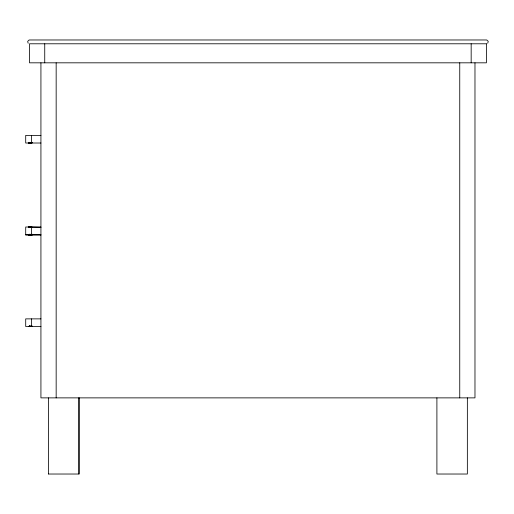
<?xml version="1.0" encoding="UTF-8"?>
<svg xmlns="http://www.w3.org/2000/svg" width="514" height="514" viewBox="0 0 514 514"><rect width="100%" height="100%" fill="white"/><g stroke="black" fill="none" stroke-linecap="round" stroke-linejoin="round"><path stroke-width="0.77" d="M487.741 43.227L488.236 41.39L486.886 40.041M30.962 143.014L31.245 142.693L30.949 143.014M30.962 234.635L31.245 234.307L30.949 234.635M30.962 235.11L31.245 234.782L30.949 235.11M30.962 326.486L31.245 326.159L30.949 326.486M30.024 142.802L29.651 143.014L30.21 142.693M30.21 234.307L29.651 234.635M30.21 234.782L29.651 235.11M30.21 326.159L29.651 326.486M29.015 40.041L27.666 41.39L28.161 43.227M29.349 142.693L28.566 143.014L32.343 142.693M29.349 234.307L28.566 234.635L32.343 234.307M29.349 234.782L28.566 235.11L32.343 234.782M29.349 326.159L28.566 326.486L32.343 326.159M29.51 39.976L486.398 39.976M40.927 135.4L25.7 135.4L25.7 143.014L40.927 143.014M40.927 227.015L25.7 227.015L25.7 235.11L40.927 235.11M29.349 227.342L28.566 227.015L40.927 227.342M25.7 234.635L40.927 234.635M40.927 318.873L25.7 318.873L25.7 326.486L40.927 326.486M48.547 474.024L79.002 474.024L79.002 397.875M29.651 227.015L30.21 227.342M30.949 227.015L31.238 227.342L30.962 227.015M474.975 62.824L474.975 397.875L40.927 397.875L40.927 62.824M471.165 43.786L471.165 62.824M467.361 397.875L467.354 474.024L436.9 474.024L436.9 397.875M459.747 62.824L459.747 397.875M78.976 397.875L78.976 474.024M56.161 62.824L56.161 397.875M48.547 397.875L48.567 474.024M44.737 43.786L44.737 62.824M31.412 135.4L31.412 143.014M31.412 227.015L31.412 234.635M31.412 318.873L31.412 326.486M32.054 142.693L31.984 143.014L32.035 142.693M32.054 234.307L31.984 234.635L32.035 234.307M32.054 234.782L31.984 235.11L32.035 234.782M32.054 326.159L31.984 326.486L32.035 326.159M31.643 142.693L31.47 143.014L31.63 142.693M31.643 234.307L31.47 234.635L31.63 234.307M31.643 234.782L31.47 235.11L31.63 234.782M31.643 326.159L31.47 326.486L31.63 326.159M30.872 142.693L30.487 143.014L30.866 142.693M30.872 234.307L30.487 234.635L30.866 234.307M30.872 234.782L30.487 235.11L30.866 234.782M30.872 326.159L30.487 326.486L30.866 326.159M30.519 142.693L30.05 143.014L30.519 142.693M30.519 234.307L30.05 234.635L30.519 234.307M30.519 234.782L30.05 235.11L30.519 234.782M30.519 326.159L30.05 326.486L30.519 326.159M29.941 142.693L29.311 143.014L29.934 142.693M29.941 234.307L29.311 234.635L29.934 234.307M29.941 234.782L29.311 235.11L29.934 234.782M29.941 326.159L29.311 326.486L29.934 326.159M29.716 142.693L29.028 143.014L29.709 142.693M29.716 234.307L29.028 234.635L29.709 234.307M29.716 234.782L29.028 235.11L29.709 234.782M29.716 326.159L29.028 326.486L29.709 326.159M29.542 142.693L28.81 143.014L29.529 142.693M29.542 234.307L28.81 234.635L29.529 234.307M29.542 234.782L28.81 235.11L29.529 234.782M29.542 326.159L28.81 326.486L29.529 326.159M29.414 142.693L28.649 143.014L29.414 142.693M29.414 234.307L28.649 234.635L29.414 234.307M29.414 234.782L28.649 235.11L29.414 234.782M29.414 326.159L28.649 326.486L29.414 326.159M486.398 43.786L29.51 43.786L29.51 62.824L486.398 62.824L486.398 43.786M29.414 227.342L28.643 227.015L29.414 227.342M29.529 227.342L28.797 227.015L29.542 227.342M29.709 227.342L29.022 227.015L29.716 227.342M29.934 227.342L29.304 227.015L29.941 227.342M30.519 227.342L30.043 227.015L30.519 227.342M30.866 227.342L30.48 227.015L30.872 227.342M31.63 227.342L31.45 227.015L31.643 227.342M32.035 227.342L31.958 227.015L32.054 227.342"/></g></svg>
